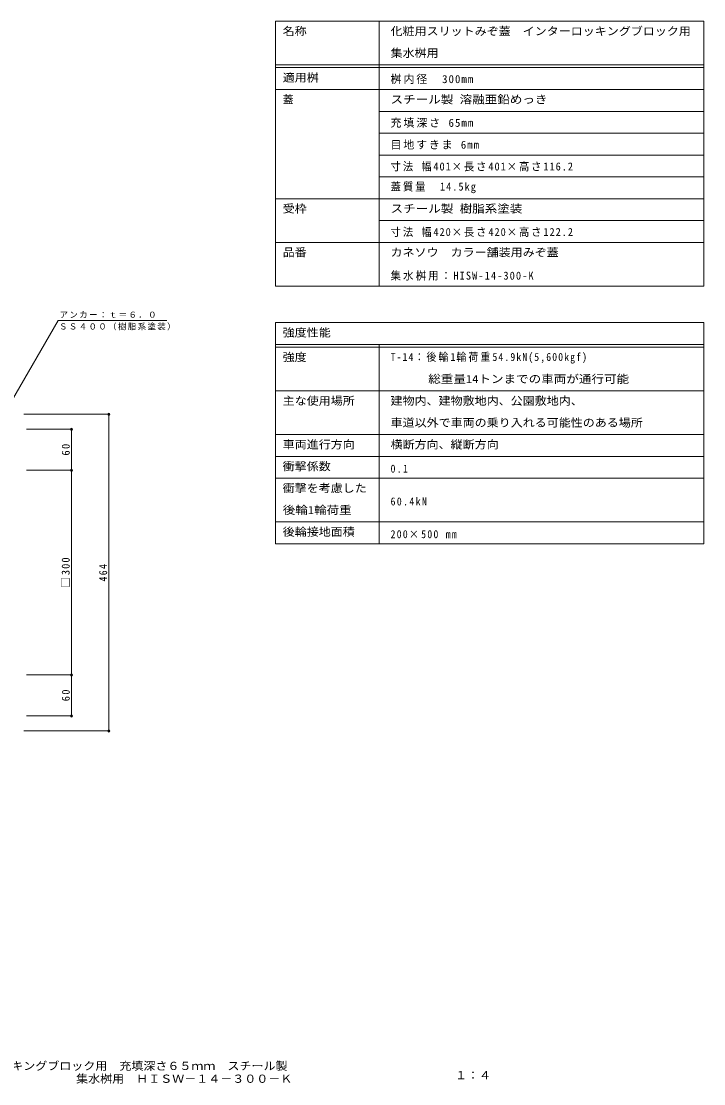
# Model space of a CAD drawing. Units: millimetres at full size, sheet at 1:4. Extents: x -852 to 1117, y -778 to 779.
# Drawn here: x 117 to 1117, y -778 to 779 of the extents above; entities that cross this region are included whole.
import ezdxf
from ezdxf.enums import TextEntityAlignment as Align

# ---------------------------------------------------------------- set-up
doc = ezdxf.new("R2010")
doc.units = ezdxf.units.MM
doc.header["$LTSCALE"] = 4
doc.header["$PDMODE"] = 32
doc.header["$PDSIZE"] = 3.2
for name, color, linetype, lineweight in [('0-4_その他', 7, 'Continuous', 9), ('0-5_寸法', 7, 'Continuous', 9), ('F-5_F-5ﾚｲﾔ', 2, 'Continuous', 9), ('F-F_F-Fﾚｲﾔ', 7, 'Continuous', 9)]:
    doc.layers.add(name, color=color, linetype=linetype, lineweight=lineweight)
doc.layers.add('F-4_F-4ﾚｲﾔ', color=2, linetype='Continuous')
doc.styles.add('ＭＳ ゴシック', font='')
doc.styles.get('ＭＳ ゴシック').set_extended_font_data('MS Gothic')

msp = doc.modelspace()

# ---------------------------------------------------------------- linework, layer by layer
at = {"layer": '0-4_その他'}
for p, q in [((246.696, 203.007), (121.109, 203.007)), ((245.496, -260.993), (245.496, 203.007)), ((191.928, 181.007), (124.98, 181.007)), ((190.728, 121.007), (190.728, 181.007)), ((191.928, 121.007), (124.98, 121.007)), ((190.728, 121.007), (190.728, -178.993)), ((191.928, -178.993), (124.98, -178.993)), ((190.728, -178.993), (190.728, -238.993)), ((191.928, -238.993), (124.98, -238.993)), ((246.696, -260.993), (121.109, -260.993))]:
    msp.add_line(p, q, dxfattribs=at)
for p in [(245.496, 203.007), (190.728, 181.007), (190.728, 121.007), (190.728, -178.993), (190.728, -238.993), (245.496, -260.993)]:
    msp.add_point(p, dxfattribs=at)
at = {"layer": '0-5_寸法'}
for q in [(102.097, 221.007), (330.397, 340.496)]:
    msp.add_line((171.084, 340.496), q, dxfattribs=at)
at = {"layer": 'F-5_F-5ﾚｲﾔ', "color": 7}
msp.add_line((489.51, 237.265), (1117.126, 237.265), dxfattribs=at)
at = {"layer": 'F-F_F-Fﾚｲﾔ'}
for p, q in [((489.51, 778.862), (1117.126, 778.862)), ((489.51, 778.862), (489.51, 390.862)), ((641.705, 778.862), (641.705, 390.862)), ((1117.126, 778.862), (1117.126, 390.862)), ((489.51, 714.862), (1117.126, 714.862)), ((489.51, 710.862), (1117.126, 710.862)), ((489.51, 678.862), (1117.126, 678.862)), ((641.705, 646.862), (1117.126, 646.862)), ((641.705, 614.862), (1117.126, 614.862)), ((641.705, 582.862), (1117.126, 582.862)), ((641.705, 550.862), (1117.126, 550.862)), ((489.51, 518.862), (1117.126, 518.862)), ((641.705, 486.862), (1117.126, 486.862)), ((489.51, 454.862), (1117.126, 454.862)), ((489.51, 390.862), (1117.126, 390.862)), ((489.51, 337.265), (1117.126, 337.265)), ((489.51, 337.265), (489.51, 13.265)), ((1117.126, 337.265), (1117.126, 13.265)), ((489.51, 305.265), (1117.126, 305.265)), ((489.51, 301.265), (1117.126, 301.265)), ((641.705, 305.265), (641.705, 13.265)), ((489.51, 237.265), (1117.126, 237.265)), ((489.51, 173.265), (1117.126, 173.265)), ((489.51, 141.265), (1117.126, 141.265)), ((489.51, 109.265), (1117.126, 109.265)), ((489.51, 45.265), (1117.126, 45.265)), ((489.51, 13.265), (1117.126, 13.265))]:
    msp.add_line(p, q, dxfattribs=at)

# ---------------------------------------------------------------- texts
at = {"layer": '0-4_その他', "color": 2, "char_height": 11.73, "attachment_point": 7, "rotation": 90, "style": 'ＭＳ ゴシック'}
for s, insert in [('\\T1.27;\\W0.95;60', (188.328, 142.507)), ('\\T1.21;\\W0.95;□300', (188.328, -51.055)), ('\\T1.27;\\W0.9;464', (243.096, -41.993)), ('\\T1.27;\\W0.95;60', (188.328, -217.493))]:
    msp.add_mtext(s, dxfattribs=dict(at, insert=insert))
at = {"layer": '0-5_寸法', "char_height": 8.798, "attachment_point": 7, "style": 'ＭＳ ゴシック'}
for s, insert in [('\\T1.17;アンカー：ｔ＝６．０', (173.327, 343.955)), ('\\T1.17;ＳＳ４００（樹脂系塗装）', (172.405, 325.989))]:
    msp.add_mtext(s, dxfattribs=dict(at, insert=insert))
at = {"layer": 'F-4_F-4ﾚｲﾔ', "style": 'ＭＳ ゴシック', "width": 1.1}
for s, p in [('カラー舗装用みぞ蓋\u3000インターロッキングブロック用\u3000充填深さ６５ｍｍ\u3000スチール製', (-179.146, -761.267)), ('集水桝用\u3000ＨＩＳＷ－１４－３００－Ｋ', (197.497, -780.096))]:
    msp.add_text(s, height=11.73, dxfattribs=at).set_placement(p, align=Align.BOTTOM_LEFT)
at = {"layer": 'F-5_F-5ﾚｲﾔ', "style": 'ＭＳ ゴシック'}
for s, width, p in [('化粧用スリットみぞ蓋\u3000インターロッキングブロック用', 1.1, (658.239, 754.862)), ('集水桝用', 1.1, (658.239, 722.862)), ('スチール製 溶融亜鉛めっき', 1.15, (658.239, 654.862)), ('１：４', 1.1, (752.622, -774.921))]:
    msp.add_text(s, height=11.73, dxfattribs=dict(at, width=width)).set_placement(p, align=Align.BOTTOM_LEFT)
at = {"layer": 'F-5_F-5ﾚｲﾔ', "char_height": 11.73, "attachment_point": 7, "style": 'ＭＳ ゴシック'}
for s, insert in [('\\T1.18;桝内径\u3000300mm', (658.239, 686.862)), ('\\T1.18;充填深さ\\~65mm', (658.239, 622.862)), ('\\T1.17;目地すきま\\~6mm', (658.239, 590.862))]:
    msp.add_mtext(s, dxfattribs=dict(at, insert=insert))
at = {"layer": 'F-F_F-Fﾚｲﾔ', "color": 2, "style": 'ＭＳ ゴシック'}
for s, width, p in [('名称', 1.1, (500.156, 754.862)), ('適用桝', 1.1, (500.156, 686.862)), ('受枠', 1.1, (500.156, 494.862)), ('スチール製 樹脂系塗装', 1.15, (658.239, 494.862)), ('品番', 1.1, (500.156, 430.862)), ('カネソウ\u3000カラー舗装用みぞ蓋', 1.1, (658.239, 430.862)), ('強度性能', 1.1, (500.156, 313.265)), ('強度', 1.1, (500.156, 277.265)), ('  \u3000\u3000総重量14トンまでの車両が通行可能', 1.15, (658.239, 245.265)), ('主な使用場所', 1.1, (500.156, 213.265)), ('建物内、建物敷地内、公園敷地内、', 1.1, (658.239, 213.265)), ('車道以外で車両の乗り入れる可能性のある場所', 1.1, (658.239, 181.265)), ('車両進行方向', 1.1, (500.156, 149.265)), ('横断方向、縦断方向', 1.1, (658.239, 149.265)), ('衝撃係数', 1.1, (500.156, 117.265)), ('衝撃を考慮した', 1.1, (500.156, 85.265)), ('後輪1輪荷重', 1.15, (500.156, 53.265)), ('後輪接地面積', 1.1, (500.156, 21.265))]:
    msp.add_text(s, height=11.73, dxfattribs=dict(at, width=width)).set_placement(p, align=Align.BOTTOM_LEFT)
msp.add_text('蓋', height=11.73, dxfattribs=at).set_placement((500.156, 654.862), align=Align.BOTTOM_LEFT)
at = {"layer": 'F-F_F-Fﾚｲﾔ', "color": 2, "char_height": 11.73, "attachment_point": 7, "style": 'ＭＳ ゴシック'}
for s, insert in [('\\T1.18;\\W0.95;寸法\\~幅401×長さ401×高さ116.2', (658.239, 558.862)), ('\\T1.19;\\W0.95;蓋質量\u300014.5kg', (658.239, 526.862)), ('\\T1.18;\\W0.95;寸法\\~幅420×長さ420×高さ122.2', (658.239, 462.862)), ('\\T1.21;\\W0.95;集水桝用：HISW-14-300-K', (658.239, 398.862)), ('\\T1.22;\\W0.9;T-14：後輪1輪荷重54.9kN(5,600kgf)', (658.239, 277.265)), ('\\T1.27;\\W0.9;0.1', (658.239, 117.265)), ('\\T1.28;\\W0.9;60.4kN', (658.239, 69.265)), ('\\T1.25;\\W0.9;200×500\\~mm', (658.239, 21.265))]:
    msp.add_mtext(s, dxfattribs=dict(at, insert=insert))

doc.saveas('drawing.dxf')
